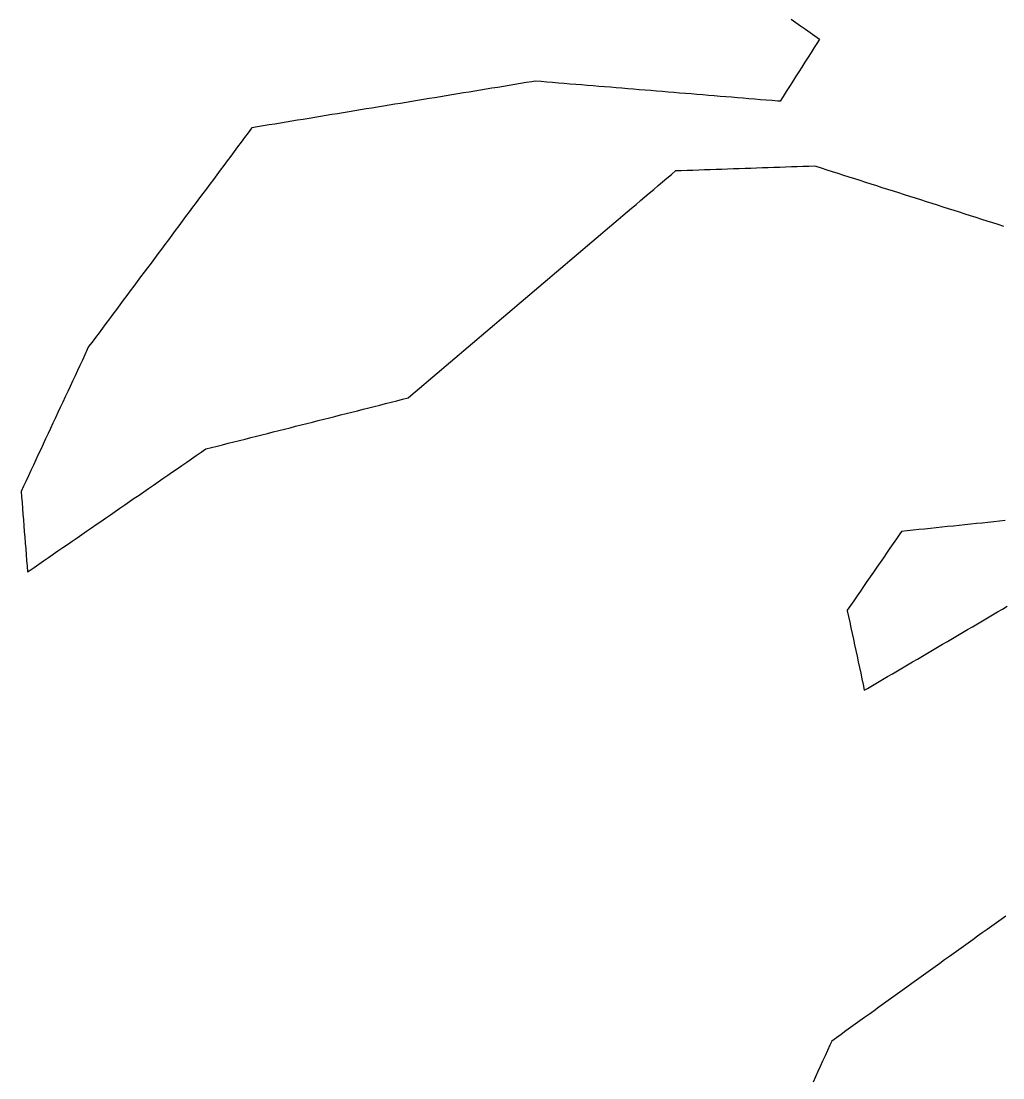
# Model space of a CAD drawing. Header units: millimetres. Extents: x 230 to 3347, y 514 to 5196.
# Drawn here: x 356.1 to 525.6, y 2265.7 to 2448 of the extents above; entities that cross this region are included whole.
import ezdxf

# ---------------------------------------------------------------- set-up
doc = ezdxf.new("R2010")
doc.units = ezdxf.units.MM
doc.layers.add('ALL_ISLANDS', color=7, linetype='Continuous')
doc.layers.add('OUTLINE_ISLAND_01', color=7, linetype='Continuous')

msp = doc.modelspace()

# ---------------------------------------------------------------- linework, layer by layer
at = {"layer": 'ALL_ISLANDS'}
for points in [[(489.0229, 2448.3946), (489.8409, 2447.8194), (490.6589, 2447.2443), (491.477, 2446.6691), (492.295, 2446.0939), (493.113, 2445.5188), (493.931, 2444.9436), (493.5465, 2444.3392), (493.0096, 2443.4956), (492.4727, 2442.6519), (491.9358, 2441.8083), (491.399, 2440.9646), (490.8621, 2440.1209), (490.3252, 2439.2773), (489.7883, 2438.4336), (489.2515, 2437.59), (488.7146, 2436.7463), (488.1777, 2435.9026), (487.6408, 2435.059), (487.1039, 2434.2153), (486.7226, 2434.2467), (485.726, 2434.3287), (484.7293, 2434.4107), (483.7327, 2434.4927), (482.7361, 2434.5747), (481.7394, 2434.6567), (480.7428, 2434.7388), (479.7462, 2434.8208), (478.7496, 2434.9028), (477.7529, 2434.9848), (476.7563, 2435.0668), (475.7597, 2435.1488), (474.763, 2435.2308), (473.7664, 2435.3128), (472.7698, 2435.3948), (471.7731, 2435.4768), (470.7765, 2435.5589), (469.7799, 2435.6409), (468.7832, 2435.7229), (467.7866, 2435.8049), (466.79, 2435.8869), (465.7933, 2435.9689), (464.7967, 2436.0509), (463.8001, 2436.1329), (462.8034, 2436.2149), (461.8068, 2436.297), (460.8102, 2436.379), (459.8136, 2436.461), (458.8169, 2436.543), (457.8203, 2436.625), (456.8237, 2436.707), (455.827, 2436.789), (454.8304, 2436.871), (453.8338, 2436.953), (452.8371, 2437.0351), (451.8405, 2437.1171), (450.8439, 2437.1991), (449.8472, 2437.2811), (448.8506, 2437.3631), (447.854, 2437.4451), (446.8573, 2437.5271), (445.8607, 2437.6091), (444.8641, 2437.6911), (444.2928, 2437.5971), (443.3061, 2437.4348), (442.3194, 2437.2724), (441.3327, 2437.11), (440.3459, 2436.9476), (439.3592, 2436.7852), (438.3725, 2436.6228), (437.3857, 2436.4604), (436.399, 2436.2981), (435.4123, 2436.1357), (434.4256, 2435.9733), (433.4388, 2435.8109), (432.4521, 2435.6485), (431.4654, 2435.4861), (430.4787, 2435.3238), (429.4919, 2435.1614), (428.5052, 2434.999), (427.5185, 2434.8366), (426.5317, 2434.6742), (425.545, 2434.5118), (424.5583, 2434.3494), (423.5716, 2434.1871), (422.5848, 2434.0247), (421.5981, 2433.8623), (420.6114, 2433.6999), (419.6247, 2433.5375), (418.6379, 2433.3751), (417.6512, 2433.2128), (416.6645, 2433.0504), (415.6777, 2432.888), (414.691, 2432.7256), (413.7043, 2432.5632), (412.7176, 2432.4008), (411.7308, 2432.2385), (410.7441, 2432.0761), (409.7574, 2431.9137), (408.7706, 2431.7513), (407.7839, 2431.5889), (406.7972, 2431.4265), (405.8105, 2431.2641), (404.8237, 2431.1018), (403.837, 2430.9394), (402.8503, 2430.777), (401.8636, 2430.6146), (400.8768, 2430.4522), (399.8901, 2430.2898), (398.9034, 2430.1275), (397.9166, 2429.9651), (396.9299, 2429.8027), (395.9432, 2429.6403), (395.8794, 2429.5548), (395.2814, 2428.7533), (394.6835, 2427.9518), (394.0855, 2427.1502), (393.4875, 2426.3487), (392.8896, 2425.5472), (392.2916, 2424.7457), (391.6937, 2423.9441), (391.0957, 2423.1426), (390.4977, 2422.3411), (389.8998, 2421.5396), (389.3018, 2420.738), (388.7038, 2419.9365), (388.1059, 2419.135), (387.5079, 2418.3335), (386.91, 2417.5319), (386.312, 2416.7304), (385.714, 2415.9289), (385.1161, 2415.1274), (384.5181, 2414.3259), (383.9201, 2413.5243), (383.3222, 2412.7228), (382.7242, 2411.9213), (382.1262, 2411.1198), (381.5283, 2410.3182), (380.9303, 2409.5167), (380.3324, 2408.7152), (379.7344, 2407.9137), (379.1364, 2407.1121), (378.5385, 2406.3106), (377.9405, 2405.5091), (377.3425, 2404.7076), (376.7446, 2403.9061), (376.1466, 2403.1045), (375.5486, 2402.303), (374.9507, 2401.5015), (374.3527, 2400.7), (373.7548, 2399.8984), (373.1568, 2399.0969), (372.5588, 2398.2954), (371.9609, 2397.4939), (371.3629, 2396.6923), (370.7649, 2395.8908), (370.167, 2395.0893), (369.569, 2394.2878), (368.971, 2393.4863), (368.3731, 2392.6847), (367.7751, 2391.8832), (367.5363, 2391.3713), (367.1135, 2390.4651), (366.6907, 2389.5589), (366.2679, 2388.6526), (365.8452, 2387.7464), (365.4224, 2386.8402), (364.9996, 2385.9339), (364.5768, 2385.0277), (364.154, 2384.1215), (363.7312, 2383.2153), (363.3084, 2382.309), (362.8857, 2381.4028), (362.4629, 2380.4966), (362.0401, 2379.5903), (361.6173, 2378.6841), (361.1945, 2377.7779), (360.7717, 2376.8716), (360.3489, 2375.9654), (359.9261, 2375.0592), (359.5034, 2374.153), (359.0806, 2373.2467), (358.6578, 2372.3405), (358.235, 2371.4343), (357.8122, 2370.528), (357.3894, 2369.6218), (356.9666, 2368.7156), (356.5439, 2367.8094), (356.1211, 2366.9031), (356.1947, 2365.9723), (356.2736, 2364.9754), (356.3525, 2363.9785), (356.4314, 2362.9816), (356.5102, 2361.9847), (356.5891, 2360.9878), (356.668, 2359.991), (356.7469, 2358.9941), (356.8258, 2357.9972), (356.9046, 2357.0003), (356.9835, 2356.0034), (357.0624, 2355.0065), (357.1413, 2354.0097), (357.2202, 2353.0128), (357.5356, 2353.2302), (358.3589, 2353.7977), (359.1823, 2354.3652), (360.0056, 2354.9328), (360.829, 2355.5003), (361.6523, 2356.0678), (362.4757, 2356.6353), (363.2991, 2357.2029), (364.1224, 2357.7704), (364.9458, 2358.3379), (365.7691, 2358.9054), (366.5925, 2359.473), (367.4158, 2360.0405), (368.2392, 2360.608), (369.0625, 2361.1755), (369.8859, 2361.7431), (370.7093, 2362.3106), (371.5326, 2362.8781), (372.356, 2363.4456), (373.1793, 2364.0132), (374.0027, 2364.5807), (374.826, 2365.1482), (375.6494, 2365.7158), (376.4727, 2366.2833), (377.2961, 2366.8508), (378.1195, 2367.4183), (378.9428, 2367.9859), (379.7662, 2368.5534), (380.5895, 2369.1209), (381.4129, 2369.6884), (382.2362, 2370.256), (383.0596, 2370.8235), (383.8829, 2371.391), (384.7063, 2371.9585), (385.5296, 2372.5261), (386.353, 2373.0936), (387.1764, 2373.6611), (387.9997, 2374.2286), (388.9607, 2374.4713), (389.9302, 2374.716), (390.8998, 2374.9608), (391.8694, 2375.2056), (392.839, 2375.4504), (393.8085, 2375.6952), (394.7781, 2375.94), (395.7477, 2376.1848), (396.7173, 2376.4296), (397.6868, 2376.6744), (398.6564, 2376.9192), (399.626, 2377.1639), (400.5956, 2377.4087), (401.5651, 2377.6535), (402.5347, 2377.8983), (403.5043, 2378.1431), (404.4739, 2378.3879), (405.4434, 2378.6327), (406.413, 2378.8775), (407.3826, 2379.1223), (408.3522, 2379.367), (409.3218, 2379.6118), (410.2913, 2379.8566), (411.2609, 2380.1014), (412.2305, 2380.3462), (413.2001, 2380.591), (414.1696, 2380.8358), (415.1392, 2381.0806), (416.1088, 2381.3254), (417.0784, 2381.5702), (418.0479, 2381.8149), (419.0175, 2382.0597), (419.9871, 2382.3045), (420.9567, 2382.5493), (421.9262, 2382.7941), (422.8958, 2383.0389), (423.3559, 2383.4292), (424.1184, 2384.0762), (424.8809, 2384.7232), (425.6434, 2385.3702), (426.4059, 2386.0171), (427.1684, 2386.6641), (427.9309, 2387.3111), (428.6935, 2387.9581), (429.456, 2388.605), (430.2185, 2389.252), (430.981, 2389.899), (431.7435, 2390.546), (432.506, 2391.1929), (433.2685, 2391.8399), (434.031, 2392.4869), (434.7935, 2393.1339), (435.556, 2393.7808), (436.3186, 2394.4278), (437.0811, 2395.0748), (437.8436, 2395.7218), (438.6061, 2396.3688), (439.3686, 2397.0157), (440.1311, 2397.6627), (440.8936, 2398.3097), (441.6561, 2398.9567), (442.4186, 2399.6036), (443.1812, 2400.2506), (443.9437, 2400.8976), (444.7062, 2401.5446), (445.4687, 2402.1915), (446.2312, 2402.8385), (446.9937, 2403.4855), (447.7562, 2404.1325), (448.5187, 2404.7794), (449.2812, 2405.4264), (450.0437, 2406.0734), (450.8063, 2406.7204), (451.5688, 2407.3673), (452.3313, 2408.0143), (453.0938, 2408.6613), (453.8563, 2409.3083), (454.6188, 2409.9552), (455.3813, 2410.6022), (456.1438, 2411.2492), (456.9063, 2411.8962), (457.6689, 2412.5431), (458.4314, 2413.1901), (459.1939, 2413.8371), (459.9564, 2414.4841), (460.7189, 2415.131), (461.4814, 2415.778), (462.2439, 2416.425), (463.0064, 2417.072), (463.7689, 2417.7189), (464.5315, 2418.3659), (465.294, 2419.0129), (466.0565, 2419.6599), (466.819, 2420.3069), (467.5815, 2420.9538), (468.344, 2421.6008), (469.1065, 2422.2478), (470.0675, 2422.2814), (471.0669, 2422.3164), (472.0663, 2422.3513), (473.0657, 2422.3863), (474.065, 2422.4212), (475.0644, 2422.4562), (476.0638, 2422.4911), (477.0632, 2422.5261), (478.0626, 2422.5611), (479.062, 2422.596), (480.0614, 2422.631), (481.0608, 2422.6659), (482.0602, 2422.7009), (483.0595, 2422.7358), (484.0589, 2422.7708), (485.0583, 2422.8058), (486.0577, 2422.8407), (487.0571, 2422.8757), (488.0565, 2422.9106), (489.0559, 2422.9456), (490.0553, 2422.9805), (491.0547, 2423.0155), (492.054, 2423.0505), (493.0534, 2423.0854), (493.2686, 2423.0168), (494.2213, 2422.713), (495.174, 2422.4091), (496.1267, 2422.1053), (497.0794, 2421.8014), (498.0322, 2421.4976), (498.9849, 2421.1937), (499.9376, 2420.8899), (500.8903, 2420.586), (501.843, 2420.2822), (502.7958, 2419.9783), (503.7485, 2419.6745), (504.7012, 2419.3706), (505.6539, 2419.0668), (506.6066, 2418.7629), (507.5593, 2418.4591), (508.5121, 2418.1552), (509.4648, 2417.8514), (510.4175, 2417.5475), (511.3702, 2417.2437), (512.3229, 2416.9398), (513.2757, 2416.636), (514.2284, 2416.3321), (515.1811, 2416.0283), (516.1338, 2415.7244), (517.0865, 2415.4206), (518.0393, 2415.1167), (518.992, 2414.8128), (519.9447, 2414.509), (520.8974, 2414.2051), (521.8501, 2413.9013), (522.8029, 2413.5974), (523.7556, 2413.2936), (524.7083, 2412.9897), (525.661, 2412.6859)], [(525.9767, 2361.8601), (524.982, 2361.757), (523.9874, 2361.654), (522.9927, 2361.5509), (521.998, 2361.4479), (521.0033, 2361.3448), (520.0086, 2361.2418), (519.014, 2361.1387), (518.0193, 2361.0357), (517.0246, 2360.9327), (516.0299, 2360.8296), (515.0353, 2360.7266), (514.0406, 2360.6235), (513.0459, 2360.5205), (512.0512, 2360.4174), (511.0566, 2360.3144), (510.0619, 2360.2113), (509.0672, 2360.1083), (508.0725, 2360.0053), (507.7742, 2359.5726), (507.2066, 2358.7494), (506.6389, 2357.9261), (506.0713, 2357.1028), (505.5036, 2356.2796), (504.9359, 2355.4563), (504.3683, 2354.633), (503.8006, 2353.8098), (503.233, 2352.9865), (502.6653, 2352.1632), (502.0977, 2351.34), (501.53, 2350.5167), (500.9624, 2349.6934), (500.3947, 2348.8702), (499.827, 2348.0469), (499.2594, 2347.2236), (498.6917, 2346.4004), (498.7176, 2346.2793), (498.9269, 2345.3014), (499.1362, 2344.3236), (499.3454, 2343.3457), (499.5547, 2342.3679), (499.7639, 2341.39), (499.9732, 2340.4121), (500.1825, 2339.4343), (500.3917, 2338.4564), (500.601, 2337.4786), (500.8102, 2336.5007), (501.0195, 2335.5228), (501.2288, 2334.545), (501.438, 2333.5671), (501.6473, 2332.5893), (502.2026, 2332.9161), (503.0644, 2333.4234), (503.9262, 2333.9307), (504.7879, 2334.438), (505.6497, 2334.9452), (506.5115, 2335.4525), (507.3733, 2335.9598), (508.2351, 2336.467), (509.0969, 2336.9743), (509.9587, 2337.4816), (510.8204, 2337.9889), (511.6822, 2338.4961), (512.544, 2339.0034), (513.4058, 2339.5107), (514.2676, 2340.0179), (515.1294, 2340.5252), (515.9912, 2341.0325), (516.853, 2341.5398), (517.7147, 2342.047), (518.5765, 2342.5543), (519.4383, 2343.0616), (520.3001, 2343.5688), (521.1619, 2344.0761), (522.0237, 2344.5834), (522.8855, 2345.0907), (523.7472, 2345.5979), (524.609, 2346.1052), (525.4708, 2346.6125), (526.3326, 2347.1197)], [(526.0741, 2293.6416), (525.2618, 2293.0584), (524.4494, 2292.4753), (523.637, 2291.8922), (522.8246, 2291.309), (522.0123, 2290.7259), (521.1999, 2290.1427), (520.3875, 2289.5596), (519.5751, 2288.9765), (518.7628, 2288.3933), (517.9504, 2287.8102), (517.138, 2287.2271), (516.3256, 2286.6439), (515.5133, 2286.0608), (514.7009, 2285.4776), (513.8885, 2284.8945), (513.0762, 2284.3114), (512.2638, 2283.7282), (511.4514, 2283.1451), (510.639, 2282.562), (509.8267, 2281.9788), (509.0143, 2281.3957), (508.2019, 2280.8125), (507.3895, 2280.2294), (506.5772, 2279.6463), (505.7648, 2279.0631), (504.9524, 2278.48), (504.14, 2277.8969), (503.3277, 2277.3137), (502.5153, 2276.7306), (501.7029, 2276.1474), (500.8906, 2275.5643), (500.0782, 2274.9812), (499.2658, 2274.398), (498.4534, 2273.8149), (497.6411, 2273.2318), (496.8287, 2272.6486), (496.0163, 2272.0655), (495.6928, 2271.3487), (495.2813, 2270.4373), (494.8699, 2269.5258), (494.4585, 2268.6144), (494.047, 2267.703), (493.6356, 2266.7915), (493.2242, 2265.8801), (492.8127, 2264.9686)]]:
    msp.add_lwpolyline(points, dxfattribs=at)
at = {"layer": 'OUTLINE_ISLAND_01'}
for points in [[(489.0229, 2448.3946), (489.8409, 2447.8194), (490.6589, 2447.2443), (491.477, 2446.6691), (492.295, 2446.0939), (493.113, 2445.5188), (493.931, 2444.9436), (493.5465, 2444.3392), (493.0096, 2443.4956), (492.4727, 2442.6519), (491.9358, 2441.8083), (491.399, 2440.9646), (490.8621, 2440.1209), (490.3252, 2439.2773), (489.7883, 2438.4336), (489.2515, 2437.59), (488.7146, 2436.7463), (488.1777, 2435.9026), (487.6408, 2435.059), (487.1039, 2434.2153), (486.7226, 2434.2467), (485.726, 2434.3287), (484.7293, 2434.4107), (483.7327, 2434.4927), (482.7361, 2434.5747), (481.7394, 2434.6567), (480.7428, 2434.7388), (479.7462, 2434.8208), (478.7496, 2434.9028), (477.7529, 2434.9848), (476.7563, 2435.0668), (475.7597, 2435.1488), (474.763, 2435.2308), (473.7664, 2435.3128), (472.7698, 2435.3948), (471.7731, 2435.4768), (470.7765, 2435.5589), (469.7799, 2435.6409), (468.7832, 2435.7229), (467.7866, 2435.8049), (466.79, 2435.8869), (465.7933, 2435.9689), (464.7967, 2436.0509), (463.8001, 2436.1329), (462.8034, 2436.2149), (461.8068, 2436.297), (460.8102, 2436.379), (459.8136, 2436.461), (458.8169, 2436.543), (457.8203, 2436.625), (456.8237, 2436.707), (455.827, 2436.789), (454.8304, 2436.871), (453.8338, 2436.953), (452.8371, 2437.0351), (451.8405, 2437.1171), (450.8439, 2437.1991), (449.8472, 2437.2811), (448.8506, 2437.3631), (447.854, 2437.4451), (446.8573, 2437.5271), (445.8607, 2437.6091), (444.8641, 2437.6911), (444.2928, 2437.5971), (443.3061, 2437.4348), (442.3194, 2437.2724), (441.3327, 2437.11), (440.3459, 2436.9476), (439.3592, 2436.7852), (438.3725, 2436.6228), (437.3857, 2436.4604), (436.399, 2436.2981), (435.4123, 2436.1357), (434.4256, 2435.9733), (433.4388, 2435.8109), (432.4521, 2435.6485), (431.4654, 2435.4861), (430.4787, 2435.3238), (429.4919, 2435.1614), (428.5052, 2434.999), (427.5185, 2434.8366), (426.5317, 2434.6742), (425.545, 2434.5118), (424.5583, 2434.3494), (423.5716, 2434.1871), (422.5848, 2434.0247), (421.5981, 2433.8623), (420.6114, 2433.6999), (419.6247, 2433.5375), (418.6379, 2433.3751), (417.6512, 2433.2128), (416.6645, 2433.0504), (415.6777, 2432.888), (414.691, 2432.7256), (413.7043, 2432.5632), (412.7176, 2432.4008), (411.7308, 2432.2385), (410.7441, 2432.0761), (409.7574, 2431.9137), (408.7706, 2431.7513), (407.7839, 2431.5889), (406.7972, 2431.4265), (405.8105, 2431.2641), (404.8237, 2431.1018), (403.837, 2430.9394), (402.8503, 2430.777), (401.8636, 2430.6146), (400.8768, 2430.4522), (399.8901, 2430.2898), (398.9034, 2430.1275), (397.9166, 2429.9651), (396.9299, 2429.8027), (395.9432, 2429.6403), (395.8794, 2429.5548), (395.2814, 2428.7533), (394.6835, 2427.9518), (394.0855, 2427.1502), (393.4875, 2426.3487), (392.8896, 2425.5472), (392.2916, 2424.7457), (391.6937, 2423.9441), (391.0957, 2423.1426), (390.4977, 2422.3411), (389.8998, 2421.5396), (389.3018, 2420.738), (388.7038, 2419.9365), (388.1059, 2419.135), (387.5079, 2418.3335), (386.91, 2417.5319), (386.312, 2416.7304), (385.714, 2415.9289), (385.1161, 2415.1274), (384.5181, 2414.3259), (383.9201, 2413.5243), (383.3222, 2412.7228), (382.7242, 2411.9213), (382.1262, 2411.1198), (381.5283, 2410.3182), (380.9303, 2409.5167), (380.3324, 2408.7152), (379.7344, 2407.9137), (379.1364, 2407.1121), (378.5385, 2406.3106), (377.9405, 2405.5091), (377.3425, 2404.7076), (376.7446, 2403.9061), (376.1466, 2403.1045), (375.5486, 2402.303), (374.9507, 2401.5015), (374.3527, 2400.7), (373.7548, 2399.8984), (373.1568, 2399.0969), (372.5588, 2398.2954), (371.9609, 2397.4939), (371.3629, 2396.6923), (370.7649, 2395.8908), (370.167, 2395.0893), (369.569, 2394.2878), (368.971, 2393.4863), (368.3731, 2392.6847), (367.7751, 2391.8832), (367.5363, 2391.3713), (367.1135, 2390.4651), (366.6907, 2389.5589), (366.2679, 2388.6526), (365.8452, 2387.7464), (365.4224, 2386.8402), (364.9996, 2385.9339), (364.5768, 2385.0277), (364.154, 2384.1215), (363.7312, 2383.2153), (363.3084, 2382.309), (362.8857, 2381.4028), (362.4629, 2380.4966), (362.0401, 2379.5903), (361.6173, 2378.6841), (361.1945, 2377.7779), (360.7717, 2376.8716), (360.3489, 2375.9654), (359.9261, 2375.0592), (359.5034, 2374.153), (359.0806, 2373.2467), (358.6578, 2372.3405), (358.235, 2371.4343), (357.8122, 2370.528), (357.3894, 2369.6218), (356.9666, 2368.7156), (356.5439, 2367.8094), (356.1211, 2366.9031), (356.1947, 2365.9723), (356.2736, 2364.9754), (356.3525, 2363.9785), (356.4314, 2362.9816), (356.5102, 2361.9847), (356.5891, 2360.9878), (356.668, 2359.991), (356.7469, 2358.9941), (356.8258, 2357.9972), (356.9046, 2357.0003), (356.9835, 2356.0034), (357.0624, 2355.0065), (357.1413, 2354.0097), (357.2202, 2353.0128), (357.5356, 2353.2302), (358.3589, 2353.7977), (359.1823, 2354.3652), (360.0056, 2354.9328), (360.829, 2355.5003), (361.6523, 2356.0678), (362.4757, 2356.6353), (363.2991, 2357.2029), (364.1224, 2357.7704), (364.9458, 2358.3379), (365.7691, 2358.9054), (366.5925, 2359.473), (367.4158, 2360.0405), (368.2392, 2360.608), (369.0625, 2361.1755), (369.8859, 2361.7431), (370.7093, 2362.3106), (371.5326, 2362.8781), (372.356, 2363.4456), (373.1793, 2364.0132), (374.0027, 2364.5807), (374.826, 2365.1482), (375.6494, 2365.7158), (376.4727, 2366.2833), (377.2961, 2366.8508), (378.1195, 2367.4183), (378.9428, 2367.9859), (379.7662, 2368.5534), (380.5895, 2369.1209), (381.4129, 2369.6884), (382.2362, 2370.256), (383.0596, 2370.8235), (383.8829, 2371.391), (384.7063, 2371.9585), (385.5296, 2372.5261), (386.353, 2373.0936), (387.1764, 2373.6611), (387.9997, 2374.2286), (388.9607, 2374.4713), (389.9302, 2374.716), (390.8998, 2374.9608), (391.8694, 2375.2056), (392.839, 2375.4504), (393.8085, 2375.6952), (394.7781, 2375.94), (395.7477, 2376.1848), (396.7173, 2376.4296), (397.6868, 2376.6744), (398.6564, 2376.9192), (399.626, 2377.1639), (400.5956, 2377.4087), (401.5651, 2377.6535), (402.5347, 2377.8983), (403.5043, 2378.1431), (404.4739, 2378.3879), (405.4434, 2378.6327), (406.413, 2378.8775), (407.3826, 2379.1223), (408.3522, 2379.367), (409.3218, 2379.6118), (410.2913, 2379.8566), (411.2609, 2380.1014), (412.2305, 2380.3462), (413.2001, 2380.591), (414.1696, 2380.8358), (415.1392, 2381.0806), (416.1088, 2381.3254), (417.0784, 2381.5702), (418.0479, 2381.8149), (419.0175, 2382.0597), (419.9871, 2382.3045), (420.9567, 2382.5493), (421.9262, 2382.7941), (422.8958, 2383.0389), (423.3559, 2383.4292), (424.1184, 2384.0762), (424.8809, 2384.7232), (425.6434, 2385.3702), (426.4059, 2386.0171), (427.1684, 2386.6641), (427.9309, 2387.3111), (428.6935, 2387.9581), (429.456, 2388.605), (430.2185, 2389.252), (430.981, 2389.899), (431.7435, 2390.546), (432.506, 2391.1929), (433.2685, 2391.8399), (434.031, 2392.4869), (434.7935, 2393.1339), (435.556, 2393.7808), (436.3186, 2394.4278), (437.0811, 2395.0748), (437.8436, 2395.7218), (438.6061, 2396.3688), (439.3686, 2397.0157), (440.1311, 2397.6627), (440.8936, 2398.3097), (441.6561, 2398.9567), (442.4186, 2399.6036), (443.1812, 2400.2506), (443.9437, 2400.8976), (444.7062, 2401.5446), (445.4687, 2402.1915), (446.2312, 2402.8385), (446.9937, 2403.4855), (447.7562, 2404.1325), (448.5187, 2404.7794), (449.2812, 2405.4264), (450.0437, 2406.0734), (450.8063, 2406.7204), (451.5688, 2407.3673), (452.3313, 2408.0143), (453.0938, 2408.6613), (453.8563, 2409.3083), (454.6188, 2409.9552), (455.3813, 2410.6022), (456.1438, 2411.2492), (456.9063, 2411.8962), (457.6689, 2412.5431), (458.4314, 2413.1901), (459.1939, 2413.8371), (459.9564, 2414.4841), (460.7189, 2415.131), (461.4814, 2415.778), (462.2439, 2416.425), (463.0064, 2417.072), (463.7689, 2417.7189), (464.5315, 2418.3659), (465.294, 2419.0129), (466.0565, 2419.6599), (466.819, 2420.3069), (467.5815, 2420.9538), (468.344, 2421.6008), (469.1065, 2422.2478), (470.0675, 2422.2814), (471.0669, 2422.3164), (472.0663, 2422.3513), (473.0657, 2422.3863), (474.065, 2422.4212), (475.0644, 2422.4562), (476.0638, 2422.4911), (477.0632, 2422.5261), (478.0626, 2422.5611), (479.062, 2422.596), (480.0614, 2422.631), (481.0608, 2422.6659), (482.0602, 2422.7009), (483.0595, 2422.7358), (484.0589, 2422.7708), (485.0583, 2422.8058), (486.0577, 2422.8407), (487.0571, 2422.8757), (488.0565, 2422.9106), (489.0559, 2422.9456), (490.0553, 2422.9805), (491.0547, 2423.0155), (492.054, 2423.0505), (493.0534, 2423.0854), (493.2686, 2423.0168), (494.2213, 2422.713), (495.174, 2422.4091), (496.1267, 2422.1053), (497.0794, 2421.8014), (498.0322, 2421.4976), (498.9849, 2421.1937), (499.9376, 2420.8899), (500.8903, 2420.586), (501.843, 2420.2822), (502.7958, 2419.9783), (503.7485, 2419.6745), (504.7012, 2419.3706), (505.6539, 2419.0668), (506.6066, 2418.7629), (507.5593, 2418.4591), (508.5121, 2418.1552), (509.4648, 2417.8514), (510.4175, 2417.5475), (511.3702, 2417.2437), (512.3229, 2416.9398), (513.2757, 2416.636), (514.2284, 2416.3321), (515.1811, 2416.0283), (516.1338, 2415.7244), (517.0865, 2415.4206), (518.0393, 2415.1167), (518.992, 2414.8128), (519.9447, 2414.509), (520.8974, 2414.2051), (521.8501, 2413.9013), (522.8029, 2413.5974), (523.7556, 2413.2936), (524.7083, 2412.9897), (525.661, 2412.6859)], [(525.9767, 2361.8601), (524.982, 2361.757), (523.9874, 2361.654), (522.9927, 2361.5509), (521.998, 2361.4479), (521.0033, 2361.3448), (520.0086, 2361.2418), (519.014, 2361.1387), (518.0193, 2361.0357), (517.0246, 2360.9327), (516.0299, 2360.8296), (515.0353, 2360.7266), (514.0406, 2360.6235), (513.0459, 2360.5205), (512.0512, 2360.4174), (511.0566, 2360.3144), (510.0619, 2360.2113), (509.0672, 2360.1083), (508.0725, 2360.0053), (507.7742, 2359.5726), (507.2066, 2358.7494), (506.6389, 2357.9261), (506.0713, 2357.1028), (505.5036, 2356.2796), (504.9359, 2355.4563), (504.3683, 2354.633), (503.8006, 2353.8098), (503.233, 2352.9865), (502.6653, 2352.1632), (502.0977, 2351.34), (501.53, 2350.5167), (500.9624, 2349.6934), (500.3947, 2348.8702), (499.827, 2348.0469), (499.2594, 2347.2236), (498.6917, 2346.4004), (498.7176, 2346.2793), (498.9269, 2345.3014), (499.1362, 2344.3236), (499.3454, 2343.3457), (499.5547, 2342.3679), (499.7639, 2341.39), (499.9732, 2340.4121), (500.1825, 2339.4343), (500.3917, 2338.4564), (500.601, 2337.4786), (500.8102, 2336.5007), (501.0195, 2335.5228), (501.2288, 2334.545), (501.438, 2333.5671), (501.6473, 2332.5893), (502.2026, 2332.9161), (503.0644, 2333.4234), (503.9262, 2333.9307), (504.7879, 2334.438), (505.6497, 2334.9452), (506.5115, 2335.4525), (507.3733, 2335.9598), (508.2351, 2336.467), (509.0969, 2336.9743), (509.9587, 2337.4816), (510.8204, 2337.9889), (511.6822, 2338.4961), (512.544, 2339.0034), (513.4058, 2339.5107), (514.2676, 2340.0179), (515.1294, 2340.5252), (515.9912, 2341.0325), (516.853, 2341.5398), (517.7147, 2342.047), (518.5765, 2342.5543), (519.4383, 2343.0616), (520.3001, 2343.5688), (521.1619, 2344.0761), (522.0237, 2344.5834), (522.8855, 2345.0907), (523.7472, 2345.5979), (524.609, 2346.1052), (525.4708, 2346.6125), (526.3326, 2347.1197)], [(526.0741, 2293.6416), (525.2618, 2293.0584), (524.4494, 2292.4753), (523.637, 2291.8922), (522.8246, 2291.309), (522.0123, 2290.7259), (521.1999, 2290.1427), (520.3875, 2289.5596), (519.5751, 2288.9765), (518.7628, 2288.3933), (517.9504, 2287.8102), (517.138, 2287.2271), (516.3256, 2286.6439), (515.5133, 2286.0608), (514.7009, 2285.4776), (513.8885, 2284.8945), (513.0762, 2284.3114), (512.2638, 2283.7282), (511.4514, 2283.1451), (510.639, 2282.562), (509.8267, 2281.9788), (509.0143, 2281.3957), (508.2019, 2280.8125), (507.3895, 2280.2294), (506.5772, 2279.6463), (505.7648, 2279.0631), (504.9524, 2278.48), (504.14, 2277.8969), (503.3277, 2277.3137), (502.5153, 2276.7306), (501.7029, 2276.1474), (500.8906, 2275.5643), (500.0782, 2274.9812), (499.2658, 2274.398), (498.4534, 2273.8149), (497.6411, 2273.2318), (496.8287, 2272.6486), (496.0163, 2272.0655), (495.6928, 2271.3487), (495.2813, 2270.4373), (494.8699, 2269.5258), (494.4585, 2268.6144), (494.047, 2267.703), (493.6356, 2266.7915), (493.2242, 2265.8801), (492.8127, 2264.9686)]]:
    msp.add_lwpolyline(points, dxfattribs=at)

doc.saveas('drawing.dxf')
